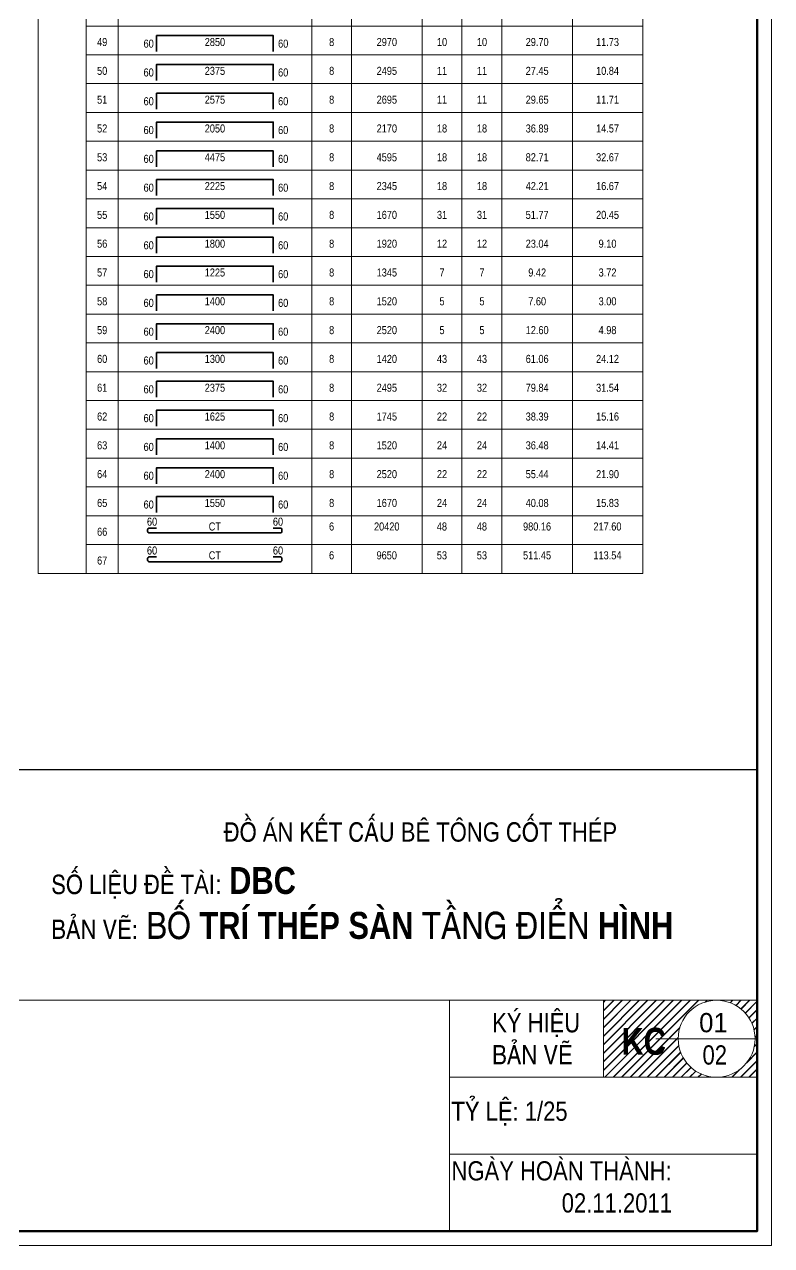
# Model space of a CAD drawing. Header units: inches. Extents: x 1604615 to 1925968, y -294302 to 52467.
# Drawn here: x 1830900 to 1846447, y -267877 to -242487 of the extents above; entities that cross this region are included whole.
import ezdxf
from ezdxf.enums import TextEntityAlignment as Align

# ---------------------------------------------------------------- set-up
doc = ezdxf.new("R2010")
doc.units = ezdxf.units.IN
doc.header["$LTSCALE"] = 20
doc.header["$MEASUREMENT"] = 0
doc.layers.get('0').update_dxf_attribs({"lineweight": 13})
for name, color, linetype, lineweight in [('02', 103, 'Continuous', 20), ('BAO', 2, 'Continuous', 13), ('khung', 26, 'Continuous', 80), ('STEEL', 4, 'Continuous', 35)]:
    doc.layers.add(name, color=color, linetype=linetype, lineweight=lineweight)
doc.layers.add('TEXTTHEP', color=7, linetype='Continuous')
doc.styles.add('chu', font='VHELVCN.TTF')

msp = doc.modelspace()

# ---------------------------------------------------------------- hatches: boundary and pattern name
h = msp.add_hatch()
h.set_pattern_fill('JIS_LC_8', color=4, scale=16, style=0)
h.set_pattern_definition([(45, (1804959.51, -268504.5), (-88.24693, 88.24693), []), (45, (1804965.91, -268504.5), (-88.24693, 88.24693), [])])
h.paths.add_polyline_path([(1845303.7, -264377, -0.4142136), (1844503.7, -263577, -0.4142136), (1845303.7, -262777), (1842947, -262777), (1842947, -264377)])
h.paths.add_polyline_path([(1846103.7, -263577), (1846147, -263577), (1846147, -262777), (1845303.7, -262777, -0.4142136)])
h.paths.add_polyline_path([(1846147, -264377), (1846147, -263577), (1846103.7, -263577, -0.4142136), (1845303.7, -264377)])
h.paths.add_polyline_path([(1843183.3, -263209.9), (1844195.1, -263209.9), (1844195.1, -264049.9), (1843183.3, -264049.9)], flags=24)

# ---------------------------------------------------------------- linework, layer by layer
for p, q in [((1842301.3, -232338.1), (1842301.3, -253900.3)), ((1832185.7, -242520.3), (1843765.4, -242520.3)), ((1832185.7, -243119.2), (1843765.4, -243119.2)), ((1832185.7, -243718.2), (1843765.4, -243718.2)), ((1832185.7, -244317.1), (1843765.4, -244317.1)), ((1832185.7, -244916.1), (1843765.4, -244916.1)), ((1832185.7, -245515), (1843765.4, -245515)), ((1832185.7, -246114), (1843765.4, -246114)), ((1832185.7, -246712.9), (1843765.4, -246712.9)), ((1832185.7, -247311.9), (1843765.4, -247311.9)), ((1832185.7, -247910.8), (1843765.4, -247910.8)), ((1832185.7, -248509.8), (1843765.4, -248509.8)), ((1832185.7, -249108.7), (1843765.4, -249108.7)), ((1832185.7, -249707.7), (1843765.4, -249707.7)), ((1832185.7, -250306.6), (1843765.4, -250306.6)), ((1832185.7, -250905.6), (1843765.4, -250905.6)), ((1832185.7, -251504.5), (1843765.4, -251504.5)), ((1832185.7, -252103.5), (1843765.4, -252103.5)), ((1832185.7, -252702.4), (1843765.4, -252702.4)), ((1832185.7, -253301.4), (1843765.4, -253301.4)), ((1831188.8, -253900.3), (1843765.4, -253900.3)), ((1820547, -262777), (1846147, -262777)), ((1839747, -262777), (1839747, -267577)), ((1842947, -264377), (1842947, -262777)), ((1844036.5, -263577), (1846147, -263577)), ((1839747, -264377), (1846147, -264377)), ((1839747, -265977), (1846147, -265977)), ((1820547, -267577), (1846147, -267577))]:
    msp.add_line(p, q)
at = {"lineweight": 30}
msp.add_lwpolyline([(1820547, -257977), (1846147, -257977), (1846147, -267577), (1820547, -267577)], close=True, dxfattribs=at)
msp.add_circle((1845303.7, -263577), 800)
at = {"layer": '02'}
msp.add_lwpolyline([(1762347, -267877), (1846447, -267877), (1846447, -208477), (1762347, -208477)], close=True, dxfattribs=at)
at = {"layer": 'BAO'}
for p, q in [((1831187.4, -232338.1), (1831188.8, -253900.3)), ((1832185.7, -232338.1), (1832185.7, -253900.3)), ((1832851.2, -232338.1), (1832851.2, -253900.3)), ((1836877.5, -232338.1), (1836877.5, -253900.3)), ((1837709.3, -232338.1), (1837709.3, -253900.3)), ((1839173.4, -232338.1), (1839173.4, -253900.3)), ((1840005.3, -232338.1), (1840005.3, -253900.3)), ((1840837.2, -232338.1), (1840837.2, -253900.3)), ((1843765.4, -232338.1), (1843765.4, -253900.3))]:
    msp.add_line(p, q, dxfattribs=at)
at = {"layer": 'khung'}
msp.add_lwpolyline([(1762647, -267577), (1846147, -267577), (1846147, -208777), (1762647, -208777)], close=True, dxfattribs=at)
at = {"layer": 'STEEL'}
for points in [[(1833649.8, -243052.7), (1833649.8, -242719.9), (1836078.9, -242719.9), (1836078.9, -243052.7)], [(1833649.8, -243651.6), (1833649.8, -243318.9), (1836078.9, -243318.9), (1836078.9, -243651.6)], [(1833649.8, -244250.6), (1833649.8, -243917.8), (1836078.9, -243917.8), (1836078.9, -244250.6)], [(1833649.8, -244849.5), (1833649.8, -244516.8), (1836078.9, -244516.8), (1836078.9, -244849.5)], [(1833649.8, -245448.5), (1833649.8, -245115.7), (1836078.9, -245115.7), (1836078.9, -245448.5)], [(1833649.8, -246047.4), (1833649.8, -245714.7), (1836078.9, -245714.7), (1836078.9, -246047.4)], [(1833649.8, -246646.4), (1833649.8, -246313.6), (1836078.9, -246313.6), (1836078.9, -246646.4)], [(1833649.8, -247245.3), (1833649.8, -246912.6), (1836078.9, -246912.6), (1836078.9, -247245.3)], [(1833649.8, -247844.3), (1833649.8, -247511.5), (1836078.9, -247511.5), (1836078.9, -247844.3)], [(1833649.8, -248443.2), (1833649.8, -248110.5), (1836078.9, -248110.5), (1836078.9, -248443.2)], [(1833649.8, -249042.2), (1833649.8, -248709.4), (1836078.9, -248709.4), (1836078.9, -249042.2)], [(1833649.8, -249641.1), (1833649.8, -249308.4), (1836078.9, -249308.4), (1836078.9, -249641.1)], [(1833649.8, -250240.1), (1833649.8, -249907.3), (1836078.9, -249907.3), (1836078.9, -250240.1)], [(1833649.8, -250839), (1833649.8, -250506.3), (1836078.9, -250506.3), (1836078.9, -250839)], [(1833649.8, -251438), (1833649.8, -251105.2), (1836078.9, -251105.2), (1836078.9, -251438)], [(1833649.8, -252036.9), (1833649.8, -251704.2), (1836078.9, -251704.2), (1836078.9, -252036.9)], [(1833649.8, -252635.9), (1833649.8, -252303.1), (1836078.9, -252303.1), (1836078.9, -252635.9)]]:
    msp.add_lwpolyline(points, dxfattribs=at)
for points in [[(1833647.8, -252959.2), (1833498.1, -252959.2, 0.4142136), (1833464.8, -252992.5), (1833464.8, -253025.8, 0.4142136), (1833498.1, -253059), (1836226.6, -253059, 0.4142136), (1836259.9, -253025.8), (1836259.9, -252992.5, 0.4142136), (1836226.6, -252959.2), (1836076.9, -252959.2)], [(1833647.8, -253558.2), (1833498.1, -253558.2, 0.4142136), (1833464.8, -253591.4), (1833464.8, -253624.7, 0.4142136), (1833498.1, -253658), (1836226.6, -253658, 0.4142136), (1836259.9, -253624.7), (1836259.9, -253591.4, 0.4142136), (1836226.6, -253558.2), (1836076.9, -253558.2)]]:
    msp.add_lwpolyline(points, format="xyb", dxfattribs=at)

# ---------------------------------------------------------------- texts
for s, insert, char_height, width, attachment_point in [('{\\fVNI-Helve-Condense|b0|i0|c0|p2;\\H1.25x;ÑOÀ AÙN KEÁT CAÁU BEÂ TOÂNG COÁT THEÙP}', (1839140.8, -259077.9), 320, 15871.841, 2), ('{\\fVNI-Helve-Condense|b0|i0|c0|p2;\\H1.25x;  SOÁ LIEÄU ÑEÀ TAØI\\Ftxt|c0;: \\fVNI-Helve-Condense|b1|i0|c0|p2;\\H1.4x;DBC \\P\\fVNI-Helve-Condense|b0|i0|c0|p2;\\H0.7143x;  BAÛN VEÕ:\\fVNI-Helve-Condense|b1|i0|c0|p2;\\H1.4x; BOÁ TRÍ THEÙP SAØN TAÀNG ÑIEÅN HÌNH\\P^I    }', (1831204.9, -260006.3), 320, 15871.841, 1), ('{\\fVNI-Helve-Condense|b0|i0|c0|p2;\\H1.25x;KYÙ HIEÄU\\PBAÛN VEÕ}', (1840632.9, -263041.9), 320, 9600, 1), ('{\\H1.25x;01}', (1845236.8, -263041.9), 320, 9600, 2), ('{\\fVNI-Helve-Condense|b1|i0|c0|p2;KC}', (1843323.3, -263349.9), 560, 9600, 1), ('{\\fVNI-Helve-Condense|b0|i0|c0|p2;\\H1.25x;02}', (1845264.8, -263713.9), 320, 9600, 2), ('{\\fVNI-Helve-Condense|b0|i0|c0|p2;\\H1.25x;   TYÛ LEÄ: 1/25}', (1839404.8, -264882.4), 320, 9600, 1), ('{\\fVNI-Helve-Condense|b0|i0|c0|p2;\\H1.25x;   NGAØY HOAØN THAØNH:\\P                     02.11.2011}', (1839404.8, -266123), 320, 9600, 1)]:
    msp.add_mtext(s, dxfattribs=dict(insert=insert, char_height=char_height, width=width, attachment_point=attachment_point))
at = {"layer": 'TEXTTHEP', "style": 'chu'}
for s, height, p in [('49', 166.38, (1832518.4, -242986.1)), ('2850', 166.38, (1834864.3, -242986.1)), ('8', 166.4, (1837293.4, -242986.1)), ('50', 166.38, (1832518.4, -243585.1)), ('2375', 166.38, (1834864.3, -243585.1)), ('8', 166.4, (1837293.4, -243585.1)), ('51', 166.38, (1832518.4, -244184)), ('2575', 166.38, (1834864.3, -244184)), ('8', 166.4, (1837293.4, -244184)), ('52', 166.38, (1832518.4, -244783)), ('2050', 166.38, (1834864.3, -244783)), ('8', 166.4, (1837293.4, -244783)), ('53', 166.38, (1832518.4, -245381.9)), ('4475', 166.38, (1834864.3, -245381.9)), ('8', 166.4, (1837293.4, -245381.9)), ('54', 166.38, (1832518.4, -245980.9)), ('2225', 166.38, (1834864.3, -245980.9)), ('8', 166.4, (1837293.4, -245980.9)), ('55', 166.38, (1832518.4, -246579.8)), ('1550', 166.38, (1834864.3, -246579.8)), ('8', 166.4, (1837293.4, -246579.8)), ('56', 166.38, (1832518.4, -247178.8)), ('1800', 166.38, (1834864.3, -247178.8)), ('8', 166.4, (1837293.4, -247178.8)), ('57', 166.38, (1832518.4, -247777.7)), ('1225', 166.38, (1834864.3, -247777.7)), ('8', 166.4, (1837293.4, -247777.7)), ('58', 166.38, (1832518.4, -248376.7)), ('1400', 166.38, (1834864.3, -248376.7)), ('8', 166.4, (1837293.4, -248376.7)), ('59', 166.38, (1832518.4, -248975.6)), ('2400', 166.38, (1834864.3, -248975.6)), ('8', 166.4, (1837293.4, -248975.6)), ('60', 166.38, (1832518.4, -249574.6)), ('1300', 166.38, (1834864.3, -249574.6)), ('8', 166.4, (1837293.4, -249574.6)), ('61', 166.38, (1832518.4, -250173.5)), ('2375', 166.38, (1834864.3, -250173.5)), ('8', 166.4, (1837293.4, -250173.5)), ('62', 166.38, (1832518.4, -250772.5)), ('1625', 166.38, (1834864.3, -250772.5)), ('8', 166.4, (1837293.4, -250772.5)), ('63', 166.38, (1832518.4, -251371.4)), ('1400', 166.38, (1834864.3, -251371.4)), ('8', 166.4, (1837293.4, -251371.4)), ('64', 166.38, (1832518.4, -251970.4)), ('2400', 166.38, (1834864.3, -251970.4)), ('8', 166.4, (1837293.4, -251970.4)), ('65', 166.38, (1832518.4, -252569.3)), ('1550', 166.38, (1834864.3, -252569.3)), ('8', 166.4, (1837293.4, -252569.3)), ('60', 166.38, (1833556.3, -252959.2)), ('CT', 166.38, (1834862.4, -253059)), ('60', 166.38, (1836176.7, -252959.2)), ('6', 166.4, (1837291.4, -253059)), ('66', 166.38, (1832518.4, -253168.3)), ('60', 166.38, (1833556.3, -253558.2)), ('60', 166.38, (1836176.7, -253558.2)), ('67', 166.38, (1832518.4, -253767.2)), ('CT', 166.38, (1834862.4, -253658)), ('6', 166.4, (1837291.4, -253658))]:
    msp.add_text(s, height=height, dxfattribs=at).set_placement(p, align=Align.BOTTOM_CENTER)
for p in [(1833591.6, -243019.4), (1833591.6, -243618.3), (1833591.6, -244217.3), (1833591.6, -244816.2), (1833591.6, -245415.2), (1833591.6, -246014.1), (1833591.6, -246613.1), (1833591.6, -247212), (1833591.6, -247811), (1833591.6, -248409.9), (1833591.6, -249008.9), (1833591.6, -249607.8), (1833591.6, -250206.8), (1833591.6, -250805.7), (1833591.6, -251404.7), (1833591.6, -252003.6), (1833591.6, -252602.6)]:
    msp.add_text('60', height=166.38, dxfattribs=at).set_placement(p, align=Align.BOTTOM_RIGHT)
for p in [(1836178.7, -243019.4), (1836178.7, -243618.3), (1836178.7, -244217.3), (1836178.7, -244816.2), (1836178.7, -245415.2), (1836178.7, -246014.1), (1836178.7, -246613.1), (1836178.7, -247212), (1836178.7, -247811), (1836178.7, -248409.9), (1836178.7, -249008.9), (1836178.7, -249607.8), (1836178.7, -250206.8), (1836178.7, -250805.7), (1836178.7, -251404.7), (1836178.7, -252003.6), (1836178.7, -252602.6)]:
    msp.add_text('60', height=166.38, dxfattribs=at).set_placement(p, align=Align.BOTTOM_LEFT)
at = {"layer": 'TEXTTHEP', "color": 7, "style": 'chu'}
for s, height, p in [('2970', 166.38, (1838441.4, -242986.1)), ('10', 166.38, (1839589.4, -242986.1)), ('10', 166.38, (1840421.2, -242986.1)), ('29.70', 166.38, (1841569.2, -242986.1)), ('11.73', 166.38, (1843033.3, -242986.1)), ('2495', 166.38, (1838441.4, -243585.1)), ('11', 166.38, (1839589.4, -243585.1)), ('11', 166.38, (1840421.2, -243585.1)), ('27.45', 166.38, (1841569.2, -243585.1)), ('10.84', 166.38, (1843033.3, -243585.1)), ('2695', 166.38, (1838441.4, -244184)), ('11', 166.38, (1839589.4, -244184)), ('11', 166.38, (1840421.2, -244184)), ('29.65', 166.38, (1841569.2, -244184)), ('11.71', 166.38, (1843033.3, -244184)), ('2170', 166.38, (1838441.4, -244783)), ('18', 166.38, (1839589.4, -244783)), ('18', 166.38, (1840421.2, -244783)), ('36.89', 166.38, (1841569.2, -244783)), ('14.57', 166.38, (1843033.3, -244783)), ('4595', 166.38, (1838441.4, -245381.9)), ('18', 166.38, (1839589.4, -245381.9)), ('18', 166.38, (1840421.2, -245381.9)), ('82.71', 166.38, (1841569.2, -245381.9)), ('32.67', 166.38, (1843033.3, -245381.9)), ('2345', 166.38, (1838441.4, -245980.9)), ('18', 166.38, (1839589.4, -245980.9)), ('18', 166.38, (1840421.2, -245980.9)), ('42.21', 166.38, (1841569.2, -245980.9)), ('16.67', 166.38, (1843033.3, -245980.9)), ('1670', 166.38, (1838441.4, -246579.8)), ('31', 166.38, (1839589.4, -246579.8)), ('31', 166.38, (1840421.2, -246579.8)), ('51.77', 166.38, (1841569.2, -246579.8)), ('20.45', 166.38, (1843033.3, -246579.8)), ('1920', 166.38, (1838441.4, -247178.8)), ('12', 166.38, (1839589.4, -247178.8)), ('12', 166.38, (1840421.2, -247178.8)), ('23.04', 166.38, (1841569.2, -247178.8)), ('9.10', 166.38, (1843033.3, -247178.8)), ('1345', 166.38, (1838441.4, -247777.7)), ('7', 166.4, (1839589.4, -247777.7)), ('7', 166.4, (1840421.2, -247777.7)), ('9.42', 166.38, (1841569.2, -247777.7)), ('3.72', 166.38, (1843033.3, -247777.7)), ('1520', 166.38, (1838441.4, -248376.7)), ('5', 166.4, (1839589.4, -248376.7)), ('5', 166.4, (1840421.2, -248376.7)), ('7.60', 166.38, (1841569.2, -248376.7)), ('3.00', 166.38, (1843033.3, -248376.7)), ('2520', 166.38, (1838441.4, -248975.6)), ('5', 166.4, (1839589.4, -248975.6)), ('5', 166.4, (1840421.2, -248975.6)), ('12.60', 166.38, (1841569.2, -248975.6)), ('4.98', 166.38, (1843033.3, -248975.6)), ('1420', 166.38, (1838441.4, -249574.6)), ('43', 166.38, (1839589.4, -249574.6)), ('43', 166.38, (1840421.2, -249574.6)), ('61.06', 166.38, (1841569.2, -249574.6)), ('24.12', 166.38, (1843033.3, -249574.6)), ('2495', 166.38, (1838441.4, -250173.5)), ('32', 166.38, (1839589.4, -250173.5)), ('32', 166.38, (1840421.2, -250173.5)), ('79.84', 166.38, (1841569.2, -250173.5)), ('31.54', 166.38, (1843033.3, -250173.5)), ('1745', 166.38, (1838441.4, -250772.5)), ('22', 166.38, (1839589.4, -250772.5)), ('22', 166.38, (1840421.2, -250772.5)), ('38.39', 166.38, (1841569.2, -250772.5)), ('15.16', 166.38, (1843033.3, -250772.5)), ('1520', 166.38, (1838441.4, -251371.4)), ('24', 166.38, (1839589.4, -251371.4)), ('24', 166.38, (1840421.2, -251371.4)), ('36.48', 166.38, (1841569.2, -251371.4)), ('14.41', 166.38, (1843033.3, -251371.4)), ('2520', 166.38, (1838441.4, -251970.4)), ('22', 166.38, (1839589.4, -251970.4)), ('22', 166.38, (1840421.2, -251970.4)), ('55.44', 166.38, (1841569.2, -251970.4)), ('21.90', 166.38, (1843033.3, -251970.4)), ('1670', 166.38, (1838441.4, -252569.3)), ('24', 166.38, (1839589.4, -252569.3)), ('24', 166.38, (1840421.2, -252569.3)), ('40.08', 166.38, (1841569.2, -252569.3)), ('15.83', 166.38, (1843033.3, -252569.3)), ('20420', 166.38, (1838439.4, -253059)), ('48', 166.38, (1839587.4, -253059)), ('48', 166.38, (1840419.3, -253059)), ('980.16', 166.38, (1841567.3, -253059)), ('217.60', 166.38, (1843031.4, -253059)), ('9650', 166.38, (1838439.4, -253658)), ('53', 166.38, (1839587.4, -253658)), ('53', 166.38, (1840419.3, -253658)), ('511.45', 166.38, (1841567.3, -253658)), ('113.54', 166.38, (1843031.4, -253658))]:
    msp.add_text(s, height=height, dxfattribs=at).set_placement(p, align=Align.BOTTOM_CENTER)

doc.saveas('drawing.dxf')
